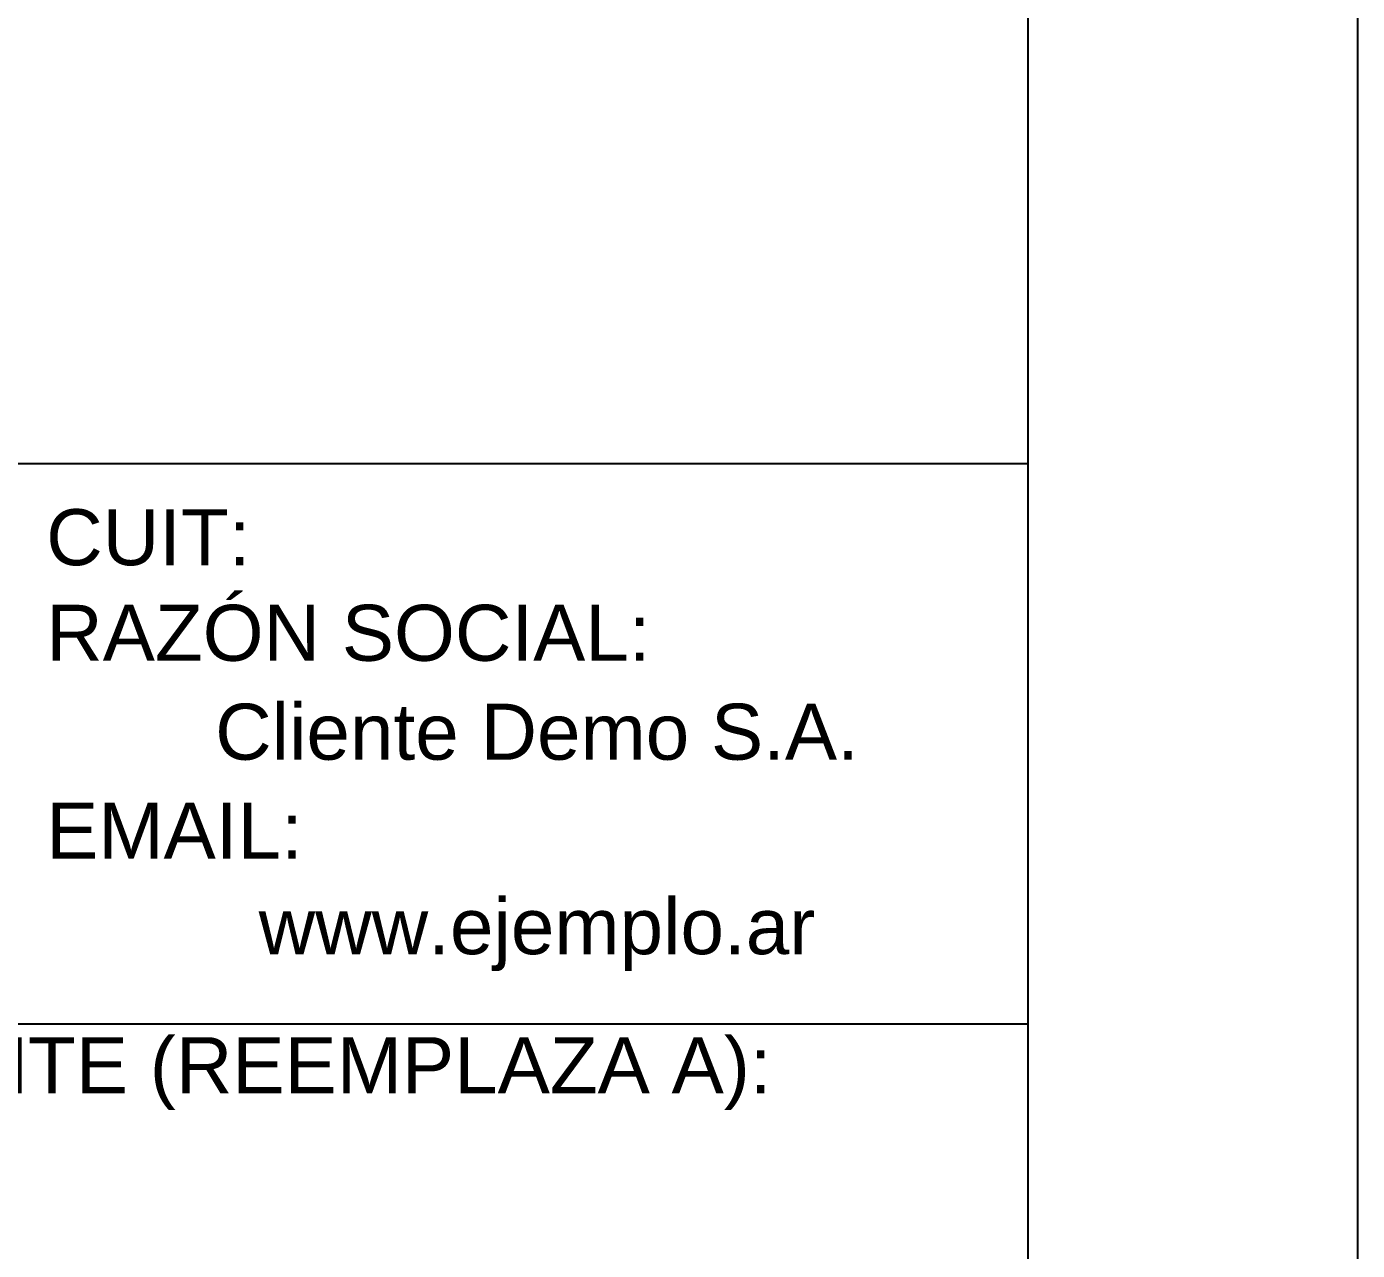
# Model space of a CAD drawing. Header units: millimetres. Extents: x 0 to 210, y 0 to 297.
# Drawn here: x 169.62 to 210, y 37.12 to 74.25 of the extents above; entities that cross this region are included whole.
import ezdxf
from ezdxf.enums import TextEntityAlignment as Align

# ---------------------------------------------------------------- set-up
doc = ezdxf.new("R2010")
doc.units = ezdxf.units.MM
doc.styles.add('ARIAL', font='arial.ttf')

msp = doc.modelspace()

# ---------------------------------------------------------------- linework, layer by layer
msp.add_line((25, 44), (200, 44))
for points in [[(0, 297), (210, 297), (210, 0), (0, 0)], [(25, 287), (200, 287), (200, 10), (25, 10)], [(25, 61), (200, 61), (200, 10), (25, 10)]]:
    msp.add_lwpolyline(points, close=True)

# ---------------------------------------------------------------- texts
at = {"style": 'ARIAL'}
for s, p in [('CUIT:', (170.213, 57.4)), ('RAZÓN SOCIAL:', (170.213, 54.5)), ('EMAIL:', (170.213, 48.5)), ('CODIGO DEL CLIENTE (REEMPLAZA A):', (147.099, 41.383))]:
    msp.add_text(s, height=1.7, dxfattribs=at).set_placement(p, align=Align.BOTTOM_LEFT)
for s, p in [('Cliente Demo S.A.', (185.106, 51.5)), ('www.ejemplo.ar', (185.106, 45.6))]:
    msp.add_text(s, height=1.7, dxfattribs=at).set_placement(p, align=Align.BOTTOM_CENTER)

doc.saveas('drawing.dxf')
